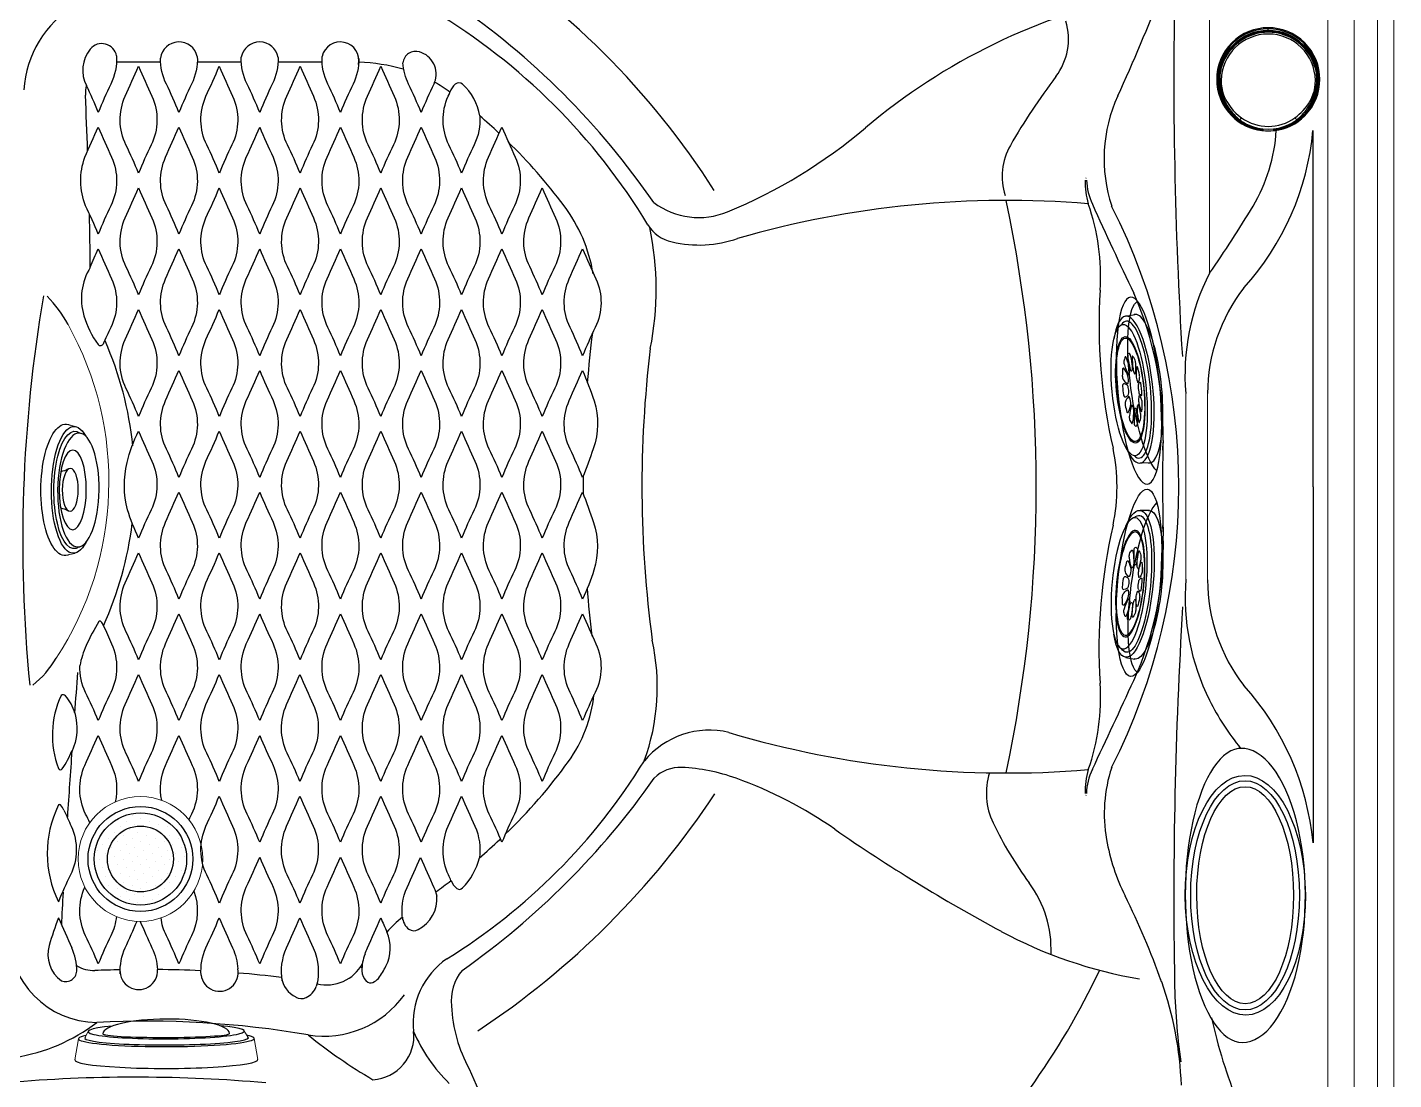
# Model space of a CAD drawing. Extents: x 831 to 911, y 781 to 934.
# Drawn here: x 859.5 to 911.3, y 821.1 to 861 of the extents above; entities that cross this region are included whole.
import ezdxf

# ---------------------------------------------------------------- set-up
doc = ezdxf.new("R2010")
doc.units = 0
doc.header["$MEASUREMENT"] = 0
doc.layers.add('1', color=4, linetype='Continuous')
doc.layers.add('BDIM_CYAN', color=4, linetype='Continuous')

# ---------------------------------------------------------------- blocks, each defined once
blk = doc.blocks.new('*X2')
at = {"color": 0}
for p, q in [((200.332, 336.627), (200.332, 336.627)), ((200.597, 336.892), (200.597, 336.892)), ((200.995, 336.76), (200.995, 336.76)), ((201.393, 336.627), (201.393, 336.627)), ((199.404, 336.229), (199.404, 336.229)), ((199.669, 336.494), (199.669, 336.494)), ((199.802, 336.097), (199.802, 336.097)), ((200.067, 336.362), (200.067, 336.362)), ((200.2, 335.964), (200.2, 335.964)), ((200.465, 336.229), (200.465, 336.229)), ((200.73, 336.494), (200.73, 336.494)), ((200.863, 336.097), (200.863, 336.097)), ((201.128, 336.362), (201.128, 336.362)), ((201.26, 335.964), (201.26, 335.964)), ((201.525, 336.229), (201.525, 336.229)), ((201.791, 336.494), (201.791, 336.494)), ((201.923, 336.097), (201.923, 336.097)), ((202.188, 336.362), (202.188, 336.362)), ((202.321, 335.964), (202.321, 335.964)), ((202.586, 336.229), (202.586, 336.229)), ((199.272, 335.566), (199.272, 335.566)), ((199.537, 335.832), (199.537, 335.832)), ((199.669, 335.434), (199.669, 335.434)), ((199.934, 335.699), (199.934, 335.699)), ((200.332, 335.566), (200.332, 335.566)), ((200.597, 335.832), (200.597, 335.832)), ((200.73, 335.434), (200.73, 335.434)), ((200.995, 335.699), (200.995, 335.699)), ((201.393, 335.566), (201.393, 335.566)), ((201.658, 335.832), (201.658, 335.832)), ((201.791, 335.434), (201.791, 335.434)), ((202.056, 335.699), (202.056, 335.699)), ((202.454, 335.566), (202.454, 335.566)), ((202.719, 335.832), (202.719, 335.832)), ((202.851, 335.434), (202.851, 335.434)), ((199.006, 335.301), (199.006, 335.301)), ((199.139, 334.903), (199.139, 334.903)), ((199.404, 335.169), (199.404, 335.169)), ((199.537, 334.771), (199.537, 334.771)), ((199.802, 335.036), (199.802, 335.036)), ((200.067, 335.301), (200.067, 335.301)), ((200.2, 334.903), (200.2, 334.903)), ((200.465, 335.169), (200.465, 335.169)), ((200.597, 334.771), (200.597, 334.771)), ((200.863, 335.036), (200.863, 335.036)), ((201.128, 335.301), (201.128, 335.301)), ((201.26, 334.903), (201.26, 334.903)), ((201.525, 335.169), (201.525, 335.169)), ((201.658, 334.771), (201.658, 334.771)), ((201.923, 335.036), (201.923, 335.036)), ((202.188, 335.301), (202.188, 335.301)), ((202.321, 334.903), (202.321, 334.903)), ((202.586, 335.169), (202.586, 335.169)), ((202.719, 334.771), (202.719, 334.771)), ((202.984, 335.036), (202.984, 335.036)), ((199.006, 334.241), (199.006, 334.241)), ((199.272, 334.506), (199.272, 334.506)), ((199.404, 334.108), (199.404, 334.108)), ((199.669, 334.373), (199.669, 334.373)), ((199.934, 334.638), (199.934, 334.638)), ((200.067, 334.241), (200.067, 334.241)), ((200.332, 334.506), (200.332, 334.506)), ((200.465, 334.108), (200.465, 334.108)), ((200.73, 334.373), (200.73, 334.373)), ((200.995, 334.638), (200.995, 334.638)), ((201.128, 334.241), (201.128, 334.241)), ((201.393, 334.506), (201.393, 334.506)), ((201.525, 334.108), (201.525, 334.108)), ((201.791, 334.373), (201.791, 334.373)), ((202.056, 334.638), (202.056, 334.638)), ((202.188, 334.241), (202.188, 334.241)), ((202.454, 334.506), (202.454, 334.506)), ((202.586, 334.108), (202.586, 334.108)), ((202.851, 334.373), (202.851, 334.373)), ((199.537, 333.71), (199.537, 333.71)), ((199.802, 333.975), (199.802, 333.975)), ((199.934, 333.578), (199.934, 333.578)), ((200.2, 333.843), (200.2, 333.843)), ((200.597, 333.71), (200.597, 333.71)), ((200.863, 333.975), (200.863, 333.975)), ((200.995, 333.578), (200.995, 333.578)), ((201.26, 333.843), (201.26, 333.843)), ((201.658, 333.71), (201.658, 333.71)), ((201.923, 333.975), (201.923, 333.975)), ((202.056, 333.578), (202.056, 333.578)), ((202.321, 333.843), (202.321, 333.843)), ((199.669, 333.312), (199.669, 333.312)), ((200.067, 333.18), (200.067, 333.18)), ((200.332, 333.445), (200.332, 333.445)), ((200.465, 333.047), (200.465, 333.047)), ((200.73, 333.312), (200.73, 333.312)), ((200.863, 332.915), (200.863, 332.915)), ((201.128, 333.18), (201.128, 333.18)), ((201.393, 333.445), (201.393, 333.445)), ((201.525, 333.047), (201.525, 333.047)), ((201.791, 333.312), (201.791, 333.312)), ((202.454, 333.445), (202.454, 333.445))]:
    blk.add_line(p, q, dxfattribs=at)
blk = doc.blocks.new('DRAIN')
at = {"layer": '1', "color": 2}
for radius in [1.75, 1.25]:
    blk.add_circle((0, 0), radius, dxfattribs=at)
at = {"layer": '1', "color": 3, "xscale": 0.8339416050646733, "yscale": 0.8339416050646733, "zscale": 0.8339416050646733}
blk.add_blockref('*X2', (-167.604, -279.291), dxfattribs=at)
blk = doc.blocks.new('2014L2')
at = {"layer": '1', "color": 4, "linetype": 'Continuous', "lineweight": 15}
for p, q in [((-3.443, 1.125), (-3.586, 0.323)), ((3.356, 0.323), (3.214, 1.125))]:
    blk.add_line(p, q, dxfattribs=at)
at = {"layer": '1', "color": 3, "linetype": 'Continuous', "lineweight": 15}
for p, q in [((-3.076, 1.393), (-3.203, 1.152)), ((2.997, 1.152), (2.841, 1.404))]:
    blk.add_line(p, q, dxfattribs=at)
at = {"layer": '1', "color": 3, "linetype": 'Continuous'}
for centre, major_axis, ratio, start_param, end_param in [((-0.118, 1.398), (-2.959, -0.005), 0.096023, 5.474081, 10.237444), ((-0.103, 1.152), (-3.1, 0), 0.087249, 6.191747, 9.53276), ((-0.115, 1.312), (-2.4, -0.002), 0.060609, 0, 3.117594)]:
    blk.add_ellipse(centre, major_axis=major_axis, ratio=ratio, start_param=start_param, end_param=end_param, dxfattribs=at)
at = {"layer": '1', "color": 2, "linetype": 'Continuous'}
blk.add_ellipse((-0.115, 1.312), major_axis=(-2.4, -0.002), ratio=0.230702, start_param=3.141593, end_param=6.283185, dxfattribs=at)
at = {"layer": '1', "color": 4, "linetype": 'Continuous'}
for centre, major_axis, ratio, start_param, end_param in [((-0.115, 1.125), (-3.329, 0), 0.091781, 5.867673, 9.84029), ((-0.115, 0.323), (-3.471, 0), 0.095239, 6.249456, 9.458508)]:
    blk.add_ellipse(centre, major_axis=major_axis, ratio=ratio, start_param=start_param, end_param=end_param, dxfattribs=at)
blk = doc.blocks.new('2014SPK')
at = {"layer": '1', "color": 4, "linetype": 'Continuous'}
blk.add_ellipse((-0.004, 0), major_axis=(0, 4.344), ratio=0.474388, dxfattribs=at)
at = {"layer": '1', "color": 2, "linetype": 'Continuous'}
blk.add_ellipse((0, 0), major_axis=(-0.003, 4.113), ratio=0.446028, dxfattribs=at)
blk = doc.blocks.new('2014JS2')
at = {"layer": '1', "color": 4, "linetype": 'Continuous', "lineweight": 15}
for p, q in [((-2.331, 1.3), (-2.416, 0.934)), ((2.567, 0.934), (2.482, 1.3))]:
    blk.add_line(p, q, dxfattribs=at)
at = {"layer": '1', "color": 4, "linetype": 'Continuous'}
for centre, radius, start, end in [((-1.335, 0.648), 0.73, 8.2146, 30.4572), ((1.622, 0.603), 0.871, 151.5284, 170.3889)]:
    blk.add_arc(centre, radius, start, end, dxfattribs=at)
at = {"layer": '1', "color": 3, "linetype": 'Continuous'}
for centre, major_axis, ratio in [((0.073, 1.419), (-2.159, -0.019), 0.363798), ((0.076, 1.207), (-1.51, 0.005), 0.339788)]:
    blk.add_ellipse(centre, major_axis=major_axis, ratio=ratio, dxfattribs=at)
at = {"layer": '1', "color": 4, "linetype": 'Continuous'}
for centre, major_axis, ratio, start_param, end_param in [((0.075, 1.242), (-2.404, -0.002), 0.35119, 5.678823, 9.981284), ((0.075, 0.934), (-2.492, 0), 0.375367, 6.108581, 9.599382)]:
    blk.add_ellipse(centre, major_axis=major_axis, ratio=ratio, start_param=start_param, end_param=end_param, dxfattribs=at)
at = {"layer": '1', "color": 3, "linetype": 'Continuous'}
blk.add_ellipse((0.075, 1.274), major_axis=(-2.225, -0.006), ratio=0.35191, start_param=6.032094, end_param=9.675053, dxfattribs=at)
at = {"layer": '1', "color": 4, "linetype": 'Continuous'}
blk.add_ellipse((0.075, 1.111), major_axis=(-0.812, -0.002), ratio=0.373446, dxfattribs=at)
blk = doc.blocks.new('2014S124')
at = {"layer": '1', "color": 4, "linetype": 'Continuous'}
for p, q in [((-2.902, -1.151), (-2.871, -0.798)), ((2.726, -0.801), (2.757, -1.151))]:
    blk.add_line(p, q, dxfattribs=at)
for centre, radius, start, end in [((-0.894, -0.516), 0.0301, 99.1779, 221.307), ((1.101, -12.868), 12.543, 97.9688, 99.1779), ((-0.627, -0.838), 0.391, 70.5026, 91.5894), ((-0.696, -0.886), 0.462, 39.1214, 64.4362), ((-0.286, -0.478), 0.0376, 128.332, 191.5556), ((-0.091, -0.438), 0.236, 191.5556, 220.0563), ((-0.226, -0.553), 0.134, 93.7713, 128.332), ((-0.065, -3), 2.586, 86.7741, 93.7713), ((0.07, -0.601), 0.183, 61.0631, 86.7741), ((-0.256, -0.328), 0.465, 325.8951, 339.012), ((0.138, -0.479), 0.0434, 339.012, 61.0631), ((0.541, -0.886), 0.462, 115.5638, 140.8786), ((0.472, -0.838), 0.391, 88.4106, 109.4974), ((-1.256, -12.868), 12.543, 80.8221, 82.0312), ((0.74, -0.516), 0.0301, 318.693, 80.8221), ((-1.416, -0.77), 0.0473, 99.1583, 182.8254), ((-1.402, -0.769), 0.0613, 182.8254, 251.7181), ((-1.363, -1.099), 0.381, 85.9054, 99.1583), ((-1.181, 0.229), 1.083, 257.2105, 266.5392), ((-1.331, -0.639), 0.0133, 139.6388, 230.9315), ((-1.094, -0.969), 0.419, 102.3062, 126.1753), ((-1.247, -0.531), 0.15, 231.9562, 254.1667), ((-1.327, -0.909), 0.0126, 97.5091, 238.9379), ((-1.756, -6.588), 5.884, 81.237, 85.9054), ((-1.028, -0.413), 0.592, 238.9379, 260.386), ((-0.989, -3.477), 2.602, 87.2798, 97.5091), ((-0.71, 1.361), 2.117, 254.1667, 266.2149), ((-0.99, 2.535), 3.397, 265.6677, 272.2875), ((-1.127, -0.964), 0.408, 78.0489, 97.9245), ((-1.05, -0.539), 0.464, 260.386, 276.1181), ((-1.462, -2.585), 2.063, 67.4984, 78.2772), ((-1.602, 4.618), 5.65, 276.1181, 279.2744), ((-0.912, -1.04), 0.0135, 106.9327, 266.1158), ((-0.391, 0.306), 0.992, 238.0255, 256.8974), ((-0.464, -2.514), 1.554, 97.6262, 106.9327), ((-0.891, -1.423), 0.547, 69.4938, 87.2798), ((-0.866, -0.864), 0.0917, 48.933, 85.6576), ((-0.85, -0.793), 0.0663, 265.9235, 311.887), ((-0.826, -0.391), 0.361, 266.2149, 280.8655), ((-0.827, -0.819), 0.0316, 311.887, 48.933), ((-0.804, -0.508), 0.242, 280.8655, 305.5063), ((-0.305, -0.284), 0.741, 237.7862, 241.1041), ((-0.702, -0.898), 0.0617, 279.2744, 307.8782), ((-0.684, -0.697), 0.0224, 339.9162, 58.101), ((-0.574, -1.691), 0.723, 86.8252, 97.6262), ((-0.669, -0.939), 0.00905, 307.8782, 43.5431), ((-0.525, -0.103), 0.566, 260.7123, 287.3942), ((-0.588, -1.941), 0.974, 75.693, 86.8252), ((-0.563, -0.705), 0.394, 282.7915, 304.9332), ((-0.358, -0.614), 0.0287, 274.4906, 41.8817), ((-0.353, -1.015), 0.0189, 320.3181, 73.0993), ((-0.136, -1.22), 0.231, 119.9275, 142.4102), ((-0.168, -0.476), 0.155, 227.5461, 265.0227), ((-0.144, -1.417), 0.411, 94.028, 105.1092), ((-0.078, 0.324), 0.96, 263.8591, 276.4142), ((-0.075, -2.039), 1.037, 81.5337, 95.4645), ((0.028, -0.484), 0.146, 270.4556, 314.1076), ((0.061, -1.13), 0.117, 49.8828, 81.5337), ((0.204, -0.614), 0.0287, 138.1183, 265.5094), ((0.198, -1.015), 0.0189, 106.9007, 219.6819), ((0.409, -0.705), 0.394, 235.0668, 257.2085), ((0.433, -1.941), 0.974, 93.1748, 104.307), ((0.371, -0.103), 0.566, 252.6058, 279.2877), ((0.419, -1.691), 0.723, 82.3738, 93.1748), ((0.237, 0.306), 0.992, 283.1026, 301.9745), ((0.515, -0.939), 0.00905, 136.4569, 232.1218), ((0.53, -0.697), 0.0224, 121.899, 200.0838), ((0.15, -0.284), 0.741, 298.8959, 302.2138), ((0.649, -0.508), 0.242, 234.4937, 259.1345), ((0.547, -0.898), 0.0617, 232.1218, 260.7256), ((0.309, -2.514), 1.554, 73.0673, 82.3738), ((1.308, -2.585), 2.063, 101.7228, 112.5016), ((1.448, 4.618), 5.65, 260.7256, 263.8819), ((0.737, -1.423), 0.547, 92.7202, 110.5062), ((0.672, -0.391), 0.361, 259.1345, 273.7851), ((0.672, -0.819), 0.0316, 131.067, 228.113), ((0.712, -0.864), 0.0917, 94.3424, 131.067), ((0.695, -0.793), 0.0663, 228.113, 274.0765), ((0.556, 1.361), 2.117, 273.7851, 285.8333), ((0.836, 2.535), 3.397, 267.7125, 274.3323), ((1.601, -6.588), 5.884, 94.0946, 98.763), ((0.834, -3.477), 2.602, 82.4909, 92.7202), ((0.758, -1.04), 0.0135, 273.8842, 73.0673), ((0.895, -0.539), 0.464, 263.8819, 279.614), ((0.973, -0.964), 0.408, 82.0755, 101.9511), ((0.874, -0.413), 0.592, 279.614, 301.0621), ((0.94, -0.969), 0.419, 53.8247, 77.6938), ((1.027, 0.229), 1.083, 273.4608, 282.7895), ((1.093, -0.531), 0.15, 285.8333, 308.0438), ((1.173, -0.909), 0.0126, 301.0621, 82.4909), ((1.208, -1.099), 0.381, 80.8417, 94.0946), ((1.177, -0.639), 0.0133, 309.0685, 40.3612), ((1.247, -0.769), 0.0613, 288.2819, 357.1746), ((1.261, -0.77), 0.0473, 357.1746, 80.8417), ((-0.391, 1.308), 2.419, 257.5307, 264.7273), ((-0.593, -0.55), 0.552, 267.8985, 282.199), ((-0.293, -1.089), 0.028, 160.74, 281.4572), ((-0.07, 0.673), 1.802, 263.0665, 277.1772), ((0.027, -1.171), 0.171, 30.7364, 49.8828), ((0.155, -1.094), 0.0212, 270.8379, 30.7364), ((0.438, -0.55), 0.552, 257.801, 272.1015), ((0.236, 1.308), 2.419, 275.2727, 282.4693)]:
    blk.add_arc(centre, radius, start, end, dxfattribs=at)
at = {"layer": '1', "color": 3, "linetype": 'Continuous'}
for centre, major_axis, ratio in [((-0.077, -0.651), (-2.498, 0.009), 0.259148), ((-0.073, -0.697), (-2.027, 0), 0.25727)]:
    blk.add_ellipse(centre, major_axis=major_axis, ratio=ratio, dxfattribs=at)
at = {"layer": '1', "color": 4, "linetype": 'Continuous'}
for centre, major_axis, ratio, start_param, end_param in [((-0.072, -0.799), (-2.798, 0.001), 0.271239, 5.590718, 10.215837), ((-0.073, -1.151), (-2.83, 0), 0.260205, 6.236712, 9.470532)]:
    blk.add_ellipse(centre, major_axis=major_axis, ratio=ratio, start_param=start_param, end_param=end_param, dxfattribs=at)
blk.add_ellipse((-0.072, -0.701), major_axis=(-1.968, 0), ratio=0.258128, dxfattribs=at)
at = {"layer": '1', "color": 3, "linetype": 'Continuous'}
blk.add_ellipse((-0.072, -0.796), major_axis=(-2.605, 0.01), ratio=0.257336, start_param=5.994174, end_param=9.732946, dxfattribs=at)
blk = doc.blocks.new('CAP HSS')
at = {"layer": 'BDIM_CYAN', "linetype": 'Continuous', "lineweight": 25}
for p, q in [((-1.841, 0.021), (-1.835, -0.081)), ((1.839, -0.021), (1.841, 0.021)), ((1.863, 0.019), (1.861, -0.022)), ((-1.362, -1.291), (-1.382, -1.311)), ((1.382, -1.311), (1.362, -1.291))]:
    blk.add_line(p, q, dxfattribs=at)
at = {"layer": 'BDIM_CYAN', "linetype": 'Continuous', "lineweight": 25, "flags": 128}
for points in [[(0, 1.924), (0, 1.946), (0, 1.957), (0, 1.967), (0, 1.976), (0, 1.982), (0, 1.987)], [(-1.786, 0.031), (-1.782, -0.108), (-1.765, -0.246), (-1.734, -0.384), (-1.704, -0.483), (-1.667, -0.58), (-1.624, -0.676), (-1.574, -0.771), (-1.5, -0.887), (-1.418, -1), (-1.325, -1.108), (-1.228, -1.207), (-1.123, -1.3), (-1.012, -1.386)], [(1.012, -1.386), (1.096, -1.322), (1.177, -1.254), (1.253, -1.183), (1.325, -1.108), (1.396, -1.027), (1.46, -0.944), (1.52, -0.859), (1.574, -0.771), (1.624, -0.676), (1.667, -0.58), (1.704, -0.483), (1.734, -0.384), (1.765, -0.246), (1.782, -0.108), (1.786, 0.031)], [(-1.835, -0.081), (-1.834, -0.092), (-1.833, -0.103)], [(-1.492, -1.019), (-1.511, -1.03), (-1.534, -1.043)], [(0.939, -1.557), (1.009, -1.51), (1.077, -1.461)], [(-0.51, -1.749), (-0.463, -1.762), (-0.418, -1.775), (-0.366, -1.79), (-0.32, -1.803), (-0.28, -1.814), (-0.248, -1.825), (-0.225, -1.834), (-0.212, -1.842), (-0.208, -1.848)], [(-0.243, -1.869), (-0.25, -1.862), (-0.26, -1.855)], [(-0.244, -1.853), (-0.237, -1.851), (-0.23, -1.849)], [(-0.23, -1.849), (-0.227, -1.848), (-0.208, -1.848)], [(-0.208, -1.848), (-0.207, -1.86), (-0.206, -1.873)], [(0.206, -1.873), (0.207, -1.86), (0.208, -1.847)], [(0.208, -1.847), (0.212, -1.842), (0.225, -1.834), (0.248, -1.824), (0.28, -1.814), (0.32, -1.802), (0.367, -1.789), (0.418, -1.775), (0.463, -1.762), (0.51, -1.749)], [(0.208, -1.847), (0.227, -1.848), (0.23, -1.849)], [(0.23, -1.849), (0.237, -1.851), (0.244, -1.853)], [(0.26, -1.855), (0.25, -1.862), (0.243, -1.869)]]:
    blk.add_lwpolyline(points, dxfattribs=at)
at = {"layer": 'BDIM_CYAN', "color": 3, "linetype": 'Continuous', "lineweight": 25, "flags": 128}
for points in [[(-1.855, -0.082), (-1.856, -0.078), (-1.863, 0.019)], [(1.534, -1.044), (1.444, -1.163), (1.344, -1.276)]]:
    blk.add_lwpolyline(points, dxfattribs=at)
at = {"layer": 'BDIM_CYAN', "linetype": 'Continuous', "lineweight": 25}
for centre, radius, start, end in [((0, 0.071), 1.955, 315, 225), ((-0.001, 0.035), 1.889, 89.9603, 178.9052), ((0, 0.026), 1.874, 17.6716, 162.329), ((0, 0), 1.787, 0.9965, 179.004), ((0.001, 0.035), 1.889, 1.0944, 90.0399), ((-0.144, 0.065), 1.697, 162.0326, 181.4844), ((-1.717, 0.796), 0.212, 251.1992, 258.7636), ((1.717, 0.796), 0.212, 281.2379, 288.8013), ((0.151, 0.065), 1.69, 358.4787, 18.0055), ((0.205, 0.088), 1.66, 357.6006, 17.7789), ((-1.905, 0.313), 0.243, 266.3893, 273.6107), ((0.005, 0.064), 1.926, 179.8011, 224.7437), ((0.008, 0.063), 1.897, 179.7479, 215.6605), ((-1.875, 0.311), 0.293, 272.3487, 276.7906), ((-2.018, 1.087), 1.081, 279.4518, 282.3873), ((-0.008, 0.063), 1.898, 324.3313, 0.2517), ((2.018, 1.087), 1.081, 257.6133, 260.5489), ((1.876, 0.308), 0.29, 263.109, 267.5971), ((1.905, 0.313), 0.243, 266.3857, 273.6143), ((-1.886, 0.973), 1.055, 271.6344, 272.7737), ((0.183, 0.126), 2.028, 186.4635, 214.3588), ((-0.2, 0.129), 2.044, 325.8315, 355.8), ((-0.256, 0.093), 2.12, 327.5853, 356.896), ((1.889, 1.003), 1.025, 267.2091, 268.4509), ((0.178, 0.128), 2.025, 214.4818, 222.8171), ((-0.12, 0.077), 1.949, 307.9066, 325.7676), ((-0.14, 0.096), 1.977, 308.0271, 325.6398), ((0, 0.071), 1.955, 225, 262.86), ((-1.398, -1.228), 0.0729, 299.535, 318.1694), ((0.006, 0.065), 1.927, 224.7419, 239.5177), ((-1.111, -1.545), 0.355, 123.6314, 130.9559), ((0.026, 0.036), 1.898, 223.7729, 233.4274), ((0.097, 0.047), 1.911, 222.7109, 232.1017), ((-0.954, -1.611), 0.195, 129.4898, 140.7187), ((-0.026, -0.03), 1.813, 233.5284, 238.9591), ((-1.369, -1.138), 0.435, 312.1254, 325.2361), ((-0.058, -0.134), 1.673, 232.4536, 238.2169), ((0, 0.012), 1.725, 234.0982, 305.8999), ((0.006, 0.001), 1.85, 301.074, 316.3132), ((-0.006, 0.065), 1.927, 300.4708, 315.2578), ((1.368, -1.139), 0.434, 214.7565, 227.915), ((1.398, -1.228), 0.0726, 221.8455, 240.4762), ((-1.003, -1.561), 0.0467, 312.1656, 331.4427), ((0.003, 0.059), 1.92, 239.5079, 254.0239), ((-0.843, -1.659), 0.14, 132.9385, 147.2053), ((-0.022, -0.022), 1.822, 238.9648, 244.6125), ((-0.048, -0.117), 1.693, 238.2371, 244.1894), ((-0.707, -1.714), 0.107, 137.0836, 154.6222), ((0.001, 0.027), 1.876, 244.6029, 253.8411), ((0.001, -0.035), 1.788, 243.9111, 253.3997), ((-0.569, -1.762), 0.05, 330.7931, 345.1428), ((-1.348, -5.514), 3.817, 73.4356, 77.551), ((-0.403, -1.81), 0.123, 150.3572, 163.7953), ((-3.547, -13.057), 11.681, 73.573, 74.9843), ((-0.256, -1.825), 0.0305, 262.308, 294.0265), ((-0.039, -0.217), 1.665, 262.9609, 264.2471), ((0, 0.068), 1.952, 263.9472, 276.053), ((0.039, -0.217), 1.664, 275.7529, 277.0384), ((2.077, -7.834), 6.255, 104.4029, 107.0396), ((0.256, -1.825), 0.0305, 245.9444, 277.6928), ((1.353, -5.53), 3.834, 102.4585, 106.5565), ((-0.001, -0.035), 1.788, 286.5997, 296.0713), ((0.402, -1.81), 0.124, 16.2068, 29.5124), ((-0.001, 0.027), 1.877, 286.1607, 295.3803), ((0.57, -1.762), 0.0506, 194.8691, 209.0603), ((-0.003, 0.058), 1.919, 285.9765, 300.4797), ((0.05, -0.12), 1.689, 295.7886, 301.7531), ((0.706, -1.714), 0.108, 25.364, 42.7707), ((0.023, -0.023), 1.821, 295.3713, 301.0215), ((0.867, -1.64), 0.11, 30.8529, 49.0638), ((1.002, -1.561), 0.0467, 208.5434, 227.8185)]:
    blk.add_arc(centre, radius, start, end, dxfattribs=at)
at = {"layer": 'BDIM_CYAN', "color": 3, "linetype": 'Continuous', "lineweight": 25}
for centre, radius, start, end in [((0.001, 0.066), 1.921, 90.0176, 179.8637), ((0, 0.028), 1.846, 17.6775, 162.3231), ((0, 0), 1.854, 18.4876, 161.5131), ((-0.001, 0.066), 1.921, 0.1357, 89.9829), ((-0.207, 0.089), 1.657, 162.2047, 182.4179), ((-0.005, 0.064), 1.926, 315.2558, 0.1994), ((0.225, 0.079), 2.087, 184.4371, 212.5522), ((0.021, 0.03), 1.889, 214.6361, 223.7617), ((0, 0.071), 1.955, 277.1394, 315), ((0, 0.01), 1.828, 244.574, 295.4143)]:
    blk.add_arc(centre, radius, start, end, dxfattribs=at)
blk = doc.blocks.new('19-II HL')
at = {"layer": '1', "color": 3, "linetype": 'Continuous', "lineweight": 15}
for p, q in [((77.158, 78.205), (77.158, 46.353)), ((78.158, 46.353), (78.158, 78.205)), ((79.044, 14.5), (79.044, 78.205)), ((72.677, 54.443), (72.677, 65.521)), ((69.737, 62.451), (69.739, 62.457)), ((68.004, 58.038), (67.989, 58.06)), ((72.604, 42.821), (72.604, 49.884)), ((70.894, 47.826), (70.916, 48.106)), ((70.909, 47.639), (70.894, 47.826)), ((70.379, 46.232), (70.371, 46.236)), ((77.158, 46.353), (77.158, 14.5)), ((78.158, 14.5), (78.158, 46.353)), ((70.913, 44.884), (70.909, 45.065)), ((70.911, 44.645), (70.894, 44.879)), ((68.003, 34.667), (67.989, 34.646)), ((69.738, 30.251), (69.736, 30.256)), ((40.493, 28.157), (40.555, 28.117)), ((70.861, 27.591), (70.82, 27.715))]:
    blk.add_line(p, q, dxfattribs=at)
at = {"layer": '1', "color": 2}
for p, q in [((32.915, 62.44), (31.278, 62.44)), ((35.97, 62.44), (34.332, 62.44)), ((39.024, 62.44), (37.387, 62.44)), ((76.601, 46.353), (76.601, 59.849)), ((76.601, 46.353), (76.601, 32.855))]:
    blk.add_line(p, q, dxfattribs=at)
at = {"layer": '1', "color": 4, "linetype": 'Continuous', "lineweight": 0}
blk.add_lwpolyline([(79.658, 86.973), (79.658, 5.732, -0.202913), (73.926, 0), (5.732, 0, -0.202913), (0, 5.732), (0, 86.973, -0.202913), (5.732, 92.705), (73.926, 92.705, -0.202913)], format="xyb", close=True, dxfattribs=at)
at = {"layer": '1', "color": 3}
for points in [[(31.253, 62.675, -0.127426), (31.036, 61.608, 0.017404), (30.559, 60.538)], [(32.088, 58.233, 0.017404), (31.611, 59.303, -0.223045), (31.582, 61.148, 0.002554), (32.088, 62.286, 0.002554), (32.594, 61.148, -0.223045), (32.566, 59.303, 0.017404), (32.089, 58.233)], [(33.618, 60.538, 0.017404), (33.141, 61.608, -0.11746), (32.921, 62.59, -0.11746)], [(34.314, 62.651, -0.124527), (34.096, 61.608, 0.017404), (33.619, 60.538)], [(35.148, 58.233, 0.017404), (34.671, 59.303, -0.223045), (34.642, 61.148, 0.002554), (35.148, 62.286, 0.002554), (35.654, 61.148, -0.223045), (35.626, 59.303, 0.017404), (35.149, 58.233)], [(36.678, 60.538, 0.017404), (36.201, 61.608, -0.121509), (35.982, 62.625, -0.121509)], [(37.375, 62.622, -0.121156), (37.156, 61.608, 0.017404), (36.679, 60.538)], [(38.208, 58.233, 0.017404), (37.731, 59.303, -0.223045), (37.702, 61.148, 0.002554), (38.208, 62.286, 0.002554), (38.714, 61.148, -0.223045), (38.686, 59.303, 0.017404), (38.209, 58.233)], [(39.738, 60.538, 0.017404), (39.261, 61.608, -0.124824), (39.043, 62.653, -0.124824)], [(40.436, 62.583, -0.116679), (40.216, 61.608, 0.017404), (39.739, 60.538)], [(41.268, 58.233, 0.017404), (40.791, 59.303, -0.223045), (40.762, 61.148, 0.002554), (41.268, 62.286, 0.002554), (41.774, 61.148, -0.223045), (41.746, 59.303, 0.017404), (41.269, 58.233)], [(42.798, 60.538, 0.017404), (42.321, 61.608, -0.097272), (42.105, 62.417, -0.097272)], [(43.308, 61.677, -0.008758), (43.276, 61.608, 0.017404), (42.799, 60.538)], [(44.328, 58.233, 0.017404), (43.851, 59.303, -0.223045), (43.822, 61.148, 0.000666), (43.956, 61.444, 0.000666)], [(45.021, 60.404, -0.131334), (44.806, 59.303, 0.017404), (44.329, 58.233)], [(30.558, 55.928, 0.017404), (30.081, 56.998, -0.183033), (30.052, 58.843, 0.002554), (30.558, 59.981, 0.002554), (31.064, 58.843, -0.223045), (31.036, 56.998, 0.017404), (30.559, 55.928)], [(33.618, 55.928, 0.017404), (33.141, 56.998, -0.223045), (33.112, 58.843, 0.002554), (33.618, 59.981, 0.002554), (34.124, 58.843, -0.223045), (34.096, 56.998, 0.017404), (33.619, 55.928)], [(36.678, 55.928, 0.017404), (36.201, 56.998, -0.223045), (36.172, 58.843, 0.002554), (36.678, 59.981, 0.002554), (37.184, 58.843, -0.223045), (37.156, 56.998, 0.017404), (36.679, 55.928)], [(39.738, 55.928, 0.017404), (39.261, 56.998, -0.223045), (39.232, 58.843, 0.002554), (39.738, 59.981, 0.002554), (40.244, 58.843, -0.223045), (40.216, 56.998, 0.017404), (39.739, 55.928)], [(42.798, 55.928, 0.017404), (42.321, 56.998, -0.223045), (42.292, 58.843, 0.002554), (42.798, 59.981, 0.002554), (43.304, 58.843, -0.223045), (43.276, 56.998, 0.017404), (42.799, 55.928)], [(45.858, 55.928, 0.017404), (45.381, 56.998, -0.223045), (45.352, 58.843, 0.002554), (45.858, 59.981, 0.002554), (46.364, 58.843, -0.223045), (46.336, 56.998, 0.017404), (45.859, 55.928)], [(32.088, 53.623, 0.017404), (31.611, 54.693, -0.223045), (31.582, 56.538, 0.002554), (32.088, 57.676, 0.002554), (32.594, 56.538, -0.223045), (32.566, 54.693, 0.017404), (32.089, 53.623)], [(35.148, 53.623, 0.017404), (34.671, 54.693, -0.223045), (34.642, 56.538, 0.002554), (35.148, 57.676, 0.002554), (35.654, 56.538, -0.223045), (35.626, 54.693, 0.017404), (35.149, 53.623)], [(38.208, 53.623, 0.017404), (37.731, 54.693, -0.223045), (37.702, 56.538, 0.002554), (38.208, 57.676, 0.002554), (38.714, 56.538, -0.223045), (38.686, 54.693, 0.017404), (38.209, 53.623)], [(41.268, 53.623, 0.017404), (40.791, 54.693, -0.223045), (40.762, 56.538, 0.002554), (41.268, 57.676, 0.002554), (41.774, 56.538, -0.223045), (41.746, 54.693, 0.017404), (41.269, 53.623)], [(44.328, 53.623, 0.017404), (43.851, 54.693, -0.223045), (43.822, 56.538, 0.002554), (44.328, 57.676, 0.002554), (44.834, 56.538, -0.223045), (44.806, 54.693, 0.017404), (44.329, 53.623)], [(47.388, 53.623, 0.017404), (46.911, 54.693, -0.223045), (46.882, 56.538, 0.002554), (47.388, 57.676, 0.002554), (47.894, 56.538, -0.223045), (47.866, 54.693, 0.017404), (47.389, 53.623)], [(30.259, 54.667, -0.012528), (30.558, 55.371, 0.002554), (31.064, 54.233, -0.223045), (31.036, 52.388, 0.010436), (30.741, 51.751)], [(33.618, 51.318, 0.017404), (33.141, 52.388, -0.223045), (33.112, 54.233, 0.002554), (33.618, 55.371, 0.002554), (34.124, 54.233, -0.223045), (34.096, 52.388, 0.017404), (33.619, 51.318)], [(36.678, 51.318, 0.017404), (36.201, 52.388, -0.223045), (36.172, 54.233, 0.002554), (36.678, 55.371, 0.002554), (37.184, 54.233, -0.223045), (37.156, 52.388, 0.017404), (36.679, 51.318)], [(39.738, 51.318, 0.017404), (39.261, 52.388, -0.223045), (39.232, 54.233, 0.002554), (39.738, 55.371, 0.002554), (40.244, 54.233, -0.223045), (40.216, 52.388, 0.017404), (39.739, 51.318)], [(42.798, 51.318, 0.017404), (42.321, 52.388, -0.223045), (42.292, 54.233, 0.002554), (42.798, 55.371, 0.002554), (43.304, 54.233, -0.223045), (43.276, 52.388, 0.017404), (42.799, 51.318)], [(45.858, 51.318, 0.017404), (45.381, 52.388, -0.223045), (45.352, 54.233, 0.002554), (45.858, 55.371, 0.002554), (46.364, 54.233, -0.223045), (46.336, 52.388, 0.017404), (45.859, 51.318)], [(48.918, 51.318, 0.017404), (48.441, 52.388, -0.223045), (48.412, 54.233, 0.002554), (48.918, 55.371, 0.002554), (49.424, 54.233, -0.223045), (49.396, 52.388, 0.017404), (48.919, 51.318)], [(32.088, 49.013, 0.017404), (31.611, 50.083, -0.223045), (31.582, 51.928, 0.002554), (32.088, 53.066, 0.002554), (32.594, 51.928, -0.223045), (32.566, 50.083, 0.017404), (32.089, 49.013)], [(35.148, 49.013, 0.017404), (34.671, 50.083, -0.223045), (34.642, 51.928, 0.002554), (35.148, 53.066, 0.002554), (35.654, 51.928, -0.223045), (35.626, 50.083, 0.017404), (35.149, 49.013)], [(38.208, 49.013, 0.017404), (37.731, 50.083, -0.223045), (37.702, 51.928, 0.002554), (38.208, 53.066, 0.002554), (38.714, 51.928, -0.223045), (38.686, 50.083, 0.017404), (38.209, 49.013)], [(41.268, 49.013, 0.017404), (40.791, 50.083, -0.223045), (40.762, 51.928, 0.002554), (41.268, 53.066, 0.002554), (41.774, 51.928, -0.223045), (41.746, 50.083, 0.017404), (41.269, 49.013)], [(44.328, 49.013, 0.017404), (43.851, 50.083, -0.223045), (43.822, 51.928, 0.002554), (44.328, 53.066, 0.002554), (44.834, 51.928, -0.223045), (44.806, 50.083, 0.017404), (44.329, 49.013)], [(47.388, 49.013, 0.017404), (46.911, 50.083, -0.223045), (46.882, 51.928, 0.002554), (47.388, 53.066, 0.002554), (47.894, 51.928, -0.223045), (47.866, 50.083, 0.017404), (47.389, 49.013)], [(33.618, 46.708, 0.017404), (33.141, 47.778, -0.223045), (33.112, 49.623, 0.002554), (33.618, 50.761, 0.002554), (34.124, 49.623, -0.223045), (34.096, 47.778, 0.017404), (33.619, 46.708)], [(36.678, 46.708, 0.017404), (36.201, 47.778, -0.223045), (36.172, 49.623, 0.002554), (36.678, 50.761, 0.002554), (37.184, 49.623, -0.223045), (37.156, 47.778, 0.017404), (36.679, 46.708)], [(39.738, 46.708, 0.017404), (39.261, 47.778, -0.223045), (39.232, 49.623, 0.002554), (39.738, 50.761, 0.002554), (40.244, 49.623, -0.223045), (40.216, 47.778, 0.017404), (39.739, 46.708)], [(42.798, 46.708, 0.017404), (42.321, 47.778, -0.223045), (42.292, 49.623, 0.002554), (42.798, 50.761, 0.002554), (43.304, 49.623, -0.223045), (43.276, 47.778, 0.017404), (42.799, 46.708)], [(45.858, 46.708, 0.017404), (45.381, 47.778, -0.223045), (45.352, 49.623, 0.002554), (45.858, 50.761, 0.002554), (46.364, 49.623, -0.223045), (46.336, 47.778, 0.017404), (45.859, 46.708)], [(48.918, 46.708, 0.017404), (48.441, 47.778, -0.223045), (48.412, 49.623, 0.002554), (48.918, 50.761, -0.007056), (49.36, 49.606, -0.157228), (49.321, 47.79, -0.006579), (48.919, 46.708)], [(32.088, 44.403, -0.030627), (31.668, 45.479, -0.122602), (31.655, 47.27, -0.064432), (32.088, 48.456, 0.002554), (32.594, 47.318, -0.223045), (32.566, 45.473, 0.017404), (32.089, 44.403)], [(35.148, 44.403, 0.017404), (34.671, 45.473, -0.223045), (34.642, 47.318, 0.002554), (35.148, 48.456, 0.002554), (35.654, 47.318, -0.223045), (35.626, 45.473, 0.017404), (35.149, 44.403)], [(38.208, 44.403, 0.017404), (37.731, 45.473, -0.223045), (37.702, 47.318, 0.002554), (38.208, 48.456, 0.002554), (38.714, 47.318, -0.223045), (38.686, 45.473, 0.017404), (38.209, 44.403)], [(41.268, 44.403, 0.017404), (40.791, 45.473, -0.223045), (40.762, 47.318, 0.002554), (41.268, 48.456, 0.002554), (41.774, 47.318, -0.223045), (41.746, 45.473, 0.017404), (41.269, 44.403)], [(44.328, 44.403, 0.017404), (43.851, 45.473, -0.223045), (43.822, 47.318, 0.002554), (44.328, 48.456, 0.002554), (44.834, 47.318, -0.223045), (44.806, 45.473, 0.017404), (44.329, 44.403)], [(47.388, 44.403, 0.017404), (46.911, 45.473, -0.223045), (46.882, 47.318, 0.002554), (47.388, 48.456, 0.002554), (47.894, 47.318, -0.223045), (47.866, 45.473, 0.017404), (47.389, 44.403)], [(33.618, 42.098, 0.017404), (33.141, 43.168, -0.223045), (33.112, 45.013, 0.002554), (33.618, 46.151, 0.002554), (34.124, 45.013, -0.223045), (34.096, 43.168, 0.017404), (33.619, 42.098)], [(36.678, 42.098, 0.017404), (36.201, 43.168, -0.223045), (36.172, 45.013, 0.002554), (36.678, 46.151, 0.002554), (37.184, 45.013, -0.223045), (37.156, 43.168, 0.017404), (36.679, 42.098)], [(39.738, 42.098, 0.017404), (39.261, 43.168, -0.223045), (39.232, 45.013, 0.002554), (39.738, 46.151, 0.002554), (40.244, 45.013, -0.223045), (40.216, 43.168, 0.017404), (39.739, 42.098)], [(42.798, 42.098, 0.017404), (42.321, 43.168, -0.223045), (42.292, 45.013, 0.002554), (42.798, 46.151, 0.002554), (43.304, 45.013, -0.223045), (43.276, 43.168, 0.017404), (42.799, 42.098)], [(45.858, 42.098, 0.017404), (45.381, 43.168, -0.223045), (45.352, 45.013, 0.002554), (45.858, 46.151, 0.002554), (46.364, 45.013, -0.223045), (46.336, 43.168, 0.017404), (45.859, 42.098)], [(48.918, 42.098, 0.017404), (48.441, 43.168, -0.223045), (48.412, 45.013, 0.002554), (48.918, 46.151, 0.000304), (49.332, 45, -0.156455), (49.348, 43.191, -0.027565), (48.919, 42.098)], [(32.088, 39.793, 0.017404), (31.611, 40.863, -0.223045), (31.582, 42.708, 0.002554), (32.088, 43.846, 0.002554), (32.594, 42.708, -0.223045), (32.566, 40.863, 0.017404), (32.089, 39.793)], [(35.148, 39.798, 0.017404), (34.671, 40.868, -0.223045), (34.642, 42.713, 0.002554), (35.148, 43.851, 0.002554), (35.654, 42.713, -0.223045), (35.626, 40.868, 0.017404), (35.149, 39.798)], [(38.208, 39.793, 0.017404), (37.731, 40.863, -0.223045), (37.702, 42.708, 0.002554), (38.208, 43.846, 0.002554), (38.714, 42.708, -0.223045), (38.686, 40.863, 0.017404), (38.209, 39.793)], [(41.268, 39.793, 0.017404), (40.791, 40.863, -0.223045), (40.762, 42.708, 0.002554), (41.268, 43.846, 0.002554), (41.774, 42.708, -0.223045), (41.746, 40.863, 0.017404), (41.269, 39.793)], [(44.328, 39.793, 0.017404), (43.851, 40.863, -0.223045), (43.822, 42.708, 0.002554), (44.328, 43.846, 0.002554), (44.834, 42.708, -0.223045), (44.806, 40.863, 0.017404), (44.329, 39.793)], [(47.388, 39.793, 0.017404), (46.911, 40.863, -0.223045), (46.882, 42.708, 0.002554), (47.388, 43.846, 0.002554), (47.894, 42.708, -0.223045), (47.866, 40.863, 0.017404), (47.389, 39.793)], [(33.618, 37.488, 0.017404), (33.141, 38.558, -0.223045), (33.112, 40.403, 0.002554), (33.618, 41.541, 0.002554), (34.124, 40.403, -0.223045), (34.096, 38.558, 0.017404), (33.619, 37.488)], [(36.678, 37.488, 0.017404), (36.201, 38.558, -0.223045), (36.172, 40.403, 0.002554), (36.678, 41.541, 0.002554), (37.184, 40.403, -0.223045), (37.156, 38.558, 0.017404), (36.679, 37.488)], [(39.738, 37.488, 0.017404), (39.261, 38.558, -0.223045), (39.232, 40.403, 0.002554), (39.738, 41.541, 0.002554), (40.244, 40.403, -0.223045), (40.216, 38.558, 0.017404), (39.739, 37.488)], [(42.798, 37.488, 0.017404), (42.321, 38.558, -0.223045), (42.292, 40.403, 0.002554), (42.798, 41.541, 0.002554), (43.304, 40.403, -0.223045), (43.276, 38.558, 0.017404), (42.799, 37.488)], [(45.858, 37.488, 0.017404), (45.381, 38.558, -0.223045), (45.352, 40.403, 0.002554), (45.858, 41.541, 0.002554), (46.364, 40.403, -0.223045), (46.336, 38.558, 0.017404), (45.859, 37.488)], [(48.918, 37.488, 0.017404), (48.441, 38.558, -0.223045), (48.412, 40.403, 0.002554), (48.918, 41.541, 0.002554), (49.424, 40.403, -0.223045), (49.396, 38.558, 0.017404), (48.919, 37.488)], [(30.751, 41.103, 0.001573), (31.064, 40.403, -0.223045), (31.036, 38.558, 0.017404), (30.559, 37.488)], [(30.558, 37.488, 0.017404), (30.081, 38.558, -0.121156), (29.861, 39.572, -0.121156)], [(32.088, 35.183, 0.017404), (31.611, 36.253, -0.223045), (31.582, 38.098, 0.002554), (32.088, 39.236, 0.002554), (32.594, 38.098, -0.223045), (32.566, 36.253, 0.017404), (32.089, 35.183)], [(35.148, 35.183, 0.017404), (34.671, 36.253, -0.223045), (34.642, 38.098, 0.002554), (35.148, 39.236, 0.002554), (35.654, 38.098, -0.223045), (35.626, 36.253, 0.017404), (35.149, 35.183)], [(38.202, 35.183, 0.017404), (37.725, 36.253, -0.223045), (37.697, 38.098, 0.002554), (38.203, 39.236, 0.002554), (38.709, 38.098, -0.223045), (38.681, 36.253, 0.017404), (38.203, 35.183)], [(41.268, 35.183, 0.017404), (40.791, 36.253, -0.223045), (40.762, 38.098, 0.002554), (41.268, 39.236, 0.002554), (41.774, 38.098, -0.223045), (41.746, 36.253, 0.017404), (41.269, 35.183)], [(44.328, 35.183, 0.017404), (43.851, 36.253, -0.223045), (43.822, 38.098, 0.002554), (44.328, 39.236, 0.002554), (44.834, 38.098, -0.223045), (44.806, 36.253, 0.017404), (44.329, 35.183)], [(47.388, 35.183, 0.017404), (46.911, 36.253, -0.223045), (46.882, 38.098, 0.002554), (47.388, 39.236, 0.002554), (47.894, 38.098, -0.223045), (47.866, 36.253, 0.017404), (47.389, 35.183)], [(29.67, 37.782, -0.175483), (29.557, 36.308, -0.175483)], [(30.237, 33.62, 0.005391), (30.081, 33.948, -0.223045), (30.052, 35.793, 0.002554), (30.558, 36.931, 0.002554), (31.064, 35.793, -0.164945), (31.199, 34.405)], [(32.964, 34.467, -0.157426), (33.112, 35.793, 0.002554), (33.618, 36.931, 0.002554), (34.124, 35.793, -0.223045), (34.096, 33.948, 0.003516), (33.994, 33.735, 0.003516)], [(36.678, 32.878, 0.017404), (36.201, 33.948, -0.223045), (36.172, 35.793, 0.002554), (36.678, 36.931, 0.002554), (37.184, 35.793, -0.223045), (37.156, 33.948, 0.017404), (36.679, 32.878)], [(39.738, 32.878, 0.017404), (39.261, 33.948, -0.223045), (39.232, 35.793, 0.002554), (39.738, 36.931, 0.002554), (40.244, 35.793, -0.223045), (40.216, 33.948, 0.017404), (39.739, 32.878)], [(42.798, 32.878, 0.017404), (42.321, 33.948, -0.223045), (42.292, 35.793, 0.002554), (42.798, 36.931, 0.002554), (43.304, 35.793, -0.223045), (43.276, 33.948, 0.017404), (42.799, 32.878)], [(45.858, 32.878, 0.017404), (45.381, 33.948, -0.223045), (45.352, 35.793, 0.002554), (45.858, 36.931, 0.002554), (46.364, 35.793, -0.223045), (46.336, 33.948, 0.017404), (45.859, 32.878)], [(35.148, 30.573, 0.017404), (34.671, 31.643, -0.223045), (34.642, 33.488, 0.002554), (35.148, 34.626, 0.002554), (35.654, 33.488, -0.223045), (35.626, 31.643, 0.017404), (35.149, 30.573)], [(38.202, 30.573, 0.017404), (37.725, 31.643, -0.223045), (37.697, 33.488, 0.002554), (38.203, 34.626, 0.002554), (38.709, 33.488, -0.223045), (38.681, 31.643, 0.017404), (38.203, 30.573)], [(41.268, 30.573, 0.017404), (40.791, 31.643, -0.223045), (40.762, 33.488, 0.002554), (41.268, 34.626, 0.002554), (41.774, 33.488, -0.223045), (41.746, 31.643, 0.017404), (41.269, 30.573)], [(43.929, 31.426, 0.007055), (43.833, 31.641, -0.213306), (43.822, 33.488, 0.002554), (44.328, 34.626, 0.002554), (44.834, 33.488, -0.142527), (45.004, 32.287)], [(29.261, 34.099, 0.001373), (29.534, 33.488, -0.223045), (29.506, 31.643, 0.016541), (29.051, 30.627, 0.016541)], [(36.678, 28.268, 0.017404), (36.201, 29.338, -0.223045), (36.172, 31.183, 0.002554), (36.678, 32.321, 0.002554), (37.184, 31.183, -0.223045), (37.156, 29.338, 0.017404), (36.679, 28.268)], [(39.738, 28.268, 0.017404), (39.261, 29.338, -0.223045), (39.232, 31.183, 0.002554), (39.738, 32.321, 0.002554), (40.244, 31.183, -0.223045), (40.216, 29.338, 0.017404), (39.739, 28.268)], [(42.103, 29.942, -0.145546), (42.268, 31.169, 0.002554), (42.774, 32.306, 0.002554), (43.28, 31.169, -0.039959), (43.397, 30.843, -0.039959)], [(30.558, 28.268, 0.017404), (30.081, 29.338, -0.222472), (30.051, 31.179, -0.222472)], [(34.186, 31.032, -0.203376), (34.096, 29.338, 0.017404), (33.619, 28.268)], [(31.245, 30.067, -0.087968), (31.036, 29.338, 0.017404), (30.559, 28.268)], [(31.392, 27.899, -0.116403), (31.582, 28.878, 0.002265), (32.032, 29.887, 0.002265)], [(32.147, 29.883, 0.002257), (32.594, 28.878, -0.095494), (32.808, 28.055)], [(33.618, 28.268, 0.017404), (33.141, 29.338, -0.08193), (32.938, 30.015, -0.08193)], [(34.455, 27.848, -0.122364), (34.642, 28.878, 0.002554), (35.148, 30.016, 0.002554), (35.654, 28.878, -0.094506), (35.844, 28.087)], [(37.536, 27.624, -0.148879), (37.697, 28.878, 0.002554), (38.203, 30.016, 0.002554), (38.709, 28.878, -0.174778), (38.823, 27.41)], [(40.674, 28.646, -0.028619), (40.762, 28.878, 0.002554), (41.268, 30.016, 0.001189), (41.503, 29.486, 0.001189)], [(40.573, 27.877, -0.000547), (40.573, 27.882, -0.000547)]]:
    blk.add_lwpolyline(points, format="xyb", dxfattribs=at)
at = {"layer": '1', "color": 3, "linetype": 'Continuous', "lineweight": 15, "flags": 128}
blk.add_lwpolyline([(71.783, 42.853), (71.781, 46.369), (71.779, 49.884)], dxfattribs=at)
at = {"layer": '1', "color": 3, "linetype": 'Continuous', "lineweight": 15}
blk.add_circle((32.159, 32.246), 2.363, dxfattribs=at)
at = {"layer": '1', "color": 2}
blk.add_circle((32.159, 32.246), 1.987, dxfattribs=at)
at = {"layer": '1', "color": 3}
for centre, radius, start, end in [((27.816, 40.864), 30.988, 32.6444, 57.4721), ((74.779, 42.038), 23.453, 101.7063, 130.1948), ((4.586, 90.733), 71.061, 335.40748, 338.86699), ((31.738, 61.158), 4.003, 120.6741, 176.6855), ((30.983, 43.918), 23.863, 31.2, 59.0294), ((27.573, 40.62), 29.157, 34.458, 55.6161), ((64.967, 63.317), 2.365, 322.9463, 16.5648), ((33.623, 62.499), 0.708, 12.3714, 172.5966), ((36.678, 62.499), 0.708, 9.9911, 169.7604), ((39.733, 62.499), 0.708, 348.2748, 167.4004), ((31.232, 62.138), 1.262, 140.7936, 207.6289), ((30.694, 62.577), 0.568, 9.9927, 140.7936), ((42.589, 62.364), 0.487, 72.2931, 173.7892), ((42.497, 61.992), 0.87, 338.8098, 73.9573), ((44.231, 61.448), 0.209, 48.3523, 131.2543), ((87.028, 46.66), 25.278, 142.9463, 150.0274), ((14.22, 53.909), 17.637, 22.0983, 25.6862), ((44.593, 61.035), 0.758, 131.2543, 158.7122), ((43.034, 60.102), 2.01, 8.6366, 48.3523), ((74.405, 58.779), 5.723, 155.4075, 198.2433), ((46.831, 75.115), 19.85, 292.4472, 310.1948), ((66.317, 60.809), 10.328, 317.9105, 354.6659), ((67.172, 58.111), 2.356, 150.0274, 197.7822), ((70.925, 57.897), 2.958, 178.4848, 196.1987), ((70.626, 58.132), 2.617, 183.4433, 204.2282), ((53.32, 59.409), 2.856, 233.3432, 292.4472), ((65.009, 20.169), 37.031, 85.2367, 106.0124), ((60.314, 54.346), 8.234, 356.2074, 19.3352), ((200.139, 116.415), 144.64, 204.22819, 205.69957), ((47.996, 46.353), 23.515, 333.1121, 26.8879), ((52.54, 56.934), 1.32, 209.7393, 259.8756), ((40.577, 53.831), 11.133, 348.3714, 12.1695), ((53.337, 59.855), 4.343, 256.2971, 289.5909), ((32.184, 53.475), 2.264, 148.253, 196.4939), ((79.106, 49.884), 6.502, 142.0124, 180.0027), ((25.539, 50.461), 4.379, 27.7334, 45.2762), ((89.477, 52.506), 20.987, 176.4626, 192.92), ((57.678, 48.38), 13.24, 358.8139, 23.648), ((33.404, 53.837), 3.536, 196.4939, 216.2624), ((30.645, 51.813), 0.114, 216.2624, 326.9277), ((94.677, 46.353), 43.511, 173.091, 187.6779), ((62.136, 46.353), 7.038, 348.0199, 11.9801), ((149.181, 46.486), 78.282, 178.8139, 181.45511), ((89.221, 40.22), 20.733, 166.9788, 183.6387), ((58.465, 44.181), 12.463, 335.5079, 1.4551), ((79.107, 42.822), 6.503, 180.0002, 217.9911), ((37.61, 36.963), 8.229, 148.6574, 155.7896), ((30.621, 41.205), 0.0552, 40.5989, 135.7289), ((30.211, 40.853), 0.595, 22.9948, 40.5989), ((43.509, 38.771), 8.239, 340.0748, 12.3976), ((33.295, 38.903), 3.498, 155.7896, 168.9798), ((25.558, 41.904), 3.977, 309.4063, 328.9959), ((60.311, 38.36), 8.237, 340.6711, 3.7905), ((-135.502, 132.545), 225.609, 334.56457, 335.50786), ((32.332, 36.947), 3.512, 154.8455, 201.1441), ((29.23, 38.351), 0.117, 41.6197, 130.642), ((28.131, 37.375), 1.587, 14.3999, 41.6197), ((66.314, 31.895), 10.332, 5.3338, 42.0792), ((53.721, 33.929), 3.197, 76.5998, 140.4135), ((65.009, 72.54), 37.035, 253.4538, 274.762), ((26.398, 37.602), 3.403, 325.3, 338.3243), ((31.613, 48.071), 23.074, 301.8135, 328.36), ((29.13, 35.707), 0.078, 200.3307, 326.6347), ((27.267, 52.391), 29.756, 305.0309, 324.9692), ((52.613, 34.329), 1.388, 87.4279, 134.9627), ((52.362, 28.742), 6.981, 70.0818, 87.4279), ((49.192, 19.993), 16.287, 55.2371, 70.0818), ((66.821, 34.739), 2.601, 162.7076, 205.6598), ((70.928, 34.808), 2.962, 163.8056, 181.4977), ((70.359, 34.639), 2.348, 154.5646, 177.7643), ((74.29, 33.964), 5.602, 161.7567, 190.0255), ((27.521, 52.137), 31.634, 303.4206, 326.5792), ((32.747, 32.455), 4.123, 153.8655, 206.3159), ((29.094, 34.255), 0.0515, 48.1448, 162.0619), ((28.528, 33.741), 0.816, 26.0193, 42.5921), ((95.799, 87.145), 65.455, 235.23708, 241.71457), ((77.238, 39.743), 14.158, 205.6598, 216.4146), ((76.534, 34.361), 7.881, 190.0255, 206.4146), ((42.607, 32.879), 2.469, 315.4873, 346.1424), ((44.589, 31.684), 0.708, 201.3498, 232.3088), ((44.249, 31.245), 0.153, 232.3088, 320.4474), ((62.429, 28.819), 4.245, 357.7232, 36.4146), ((42.085, 30.74), 1.316, 297.1979, 4.4836), ((42.779, 17.594), 29.808, 19.5939, 26.4146), ((42.702, 30.081), 0.615, 183.5953, 233.3953), ((41.452, 25.277), 13.277, 159.091, 163.848), ((140.642, 78.964), 121.856, 203.68367, 204.2691), ((42.524, 29.842), 0.317, 233.3953, 300.8482), ((30.537, 29.431), 3.379, 179.7306, 269.4281), ((40.102, 28.877), 1.527, 333.1498, 23.4779), ((72.912, 44.613), 17.157, 241.7146, 260.2945), ((29.876, 28.63), 1.225, 163.848, 234.4852), ((27.576, 27.986), 2.171, 0.378, 24.2691), ((42.143, 28.044), 1.588, 157.7204, 181.4051), ((29.328, 28.018), 0.419, 246.9477, 4.6115), ((32.096, 28.011), 0.713, 177.1131, 3.5884), ((35.155, 27.937), 0.705, 187.2624, 12.2618), ((41.126, 28.019), 0.571, 181.4051, 223.9941), ((38.339, 29.77), 3.503, 324.2407, 333.1498), ((45.446, 26.03), 2.951, 124.4512, 186.2061), ((45.751, 26.878), 1.813, 140.7078, 186.265), ((38.494, 27.911), 0.999, 188.8625, 243.5363), ((40.883, 27.784), 0.232, 223.9941, 292.6622), ((40.759, 28.081), 0.554, 292.6622, 319.7561), ((58.402, 23.192), 13.219, 2.0837, 19.4403), ((38.261, 27.378), 0.42, 239.5387, 294.4596), ((38.127, 27.674), 0.745, 294.4596, 339.2467), ((39.118, 29.275), 3.743, 260.6763, 324.5377), ((49.607, 26.969), 5.666, 182.9229, 208.2176), ((26.355, 31.474), 6.827, 278.8648, 307.4216), ((32.39, -10.213), 36.314, 80.2943, 92.9772), ((91.658, 30.34), 19.344, 192.2908, 202.302), ((40.87, 25.532), 1.652, 273.5454, 6.2061), ((48.058, 28.066), 6.025, 203.0105, 225.8769), ((31.965, -32.385), 56.363, 84.9685, 94.6075), ((63.948, 32.681), 21.077, 203.4612, 212.9394)]:
    blk.add_arc(centre, radius, start, end, dxfattribs=at)
at = {"layer": '1', "color": 2}
for centre, radius, start, end in [((244.742, 61.872), 173.417, 178.72571, 183.49874), ((40.255, 55.824), 6.616, 73.6411, 88.3842), ((40.656, 56.858), 5.501, 54.0271, 61.2964), ((31.262, 61.25), 1.192, 164.9557, 182.67), ((-149.62, 52.814), 179.887, 1.99114, 2.67002), ((31.058, 44.105), 21.461, 46.8282, 49.4199), ((68.899, 60.221), 6.32, 329.188, 356.6216), ((31.058, 44.106), 21.461, 36.9348, 45.568), ((43.488, 53.45), 5.911, 9.502, 36.9348), ((14.068, 46.353), 52.043, 347.9702, 12.0299), ((40.267, 77.298), 39.657, 324.8091, 329.188), ((-153.977, 52.651), 184.247, 0.62673, 1.25704), ((80.169, 50.598), 8.421, 152.8357, 184.8679), ((82.957, 44.276), 55.262, 170.2976, 185.6534), ((18.741, 46.546), 13.2, 5.9006, 23.8105), ((97.083, 46.352), 48.149, 173.0441, 175.3058), ((97.078, 46.353), 48.144, 179.515, 180.3355), ((18.741, 46.546), 13.2, 335.559, 353.1732), ((97.082, 46.353), 48.148, 184.5696, 186.756), ((80.434, 42.159), 8.679, 175.4099, 206.6506), ((254.797, 30.742), 183.472, 176.54609, 180.98393), ((-168.357, 53.726), 198.667, 355.39315, 355.8413), ((44.154, 39.002), 5.219, 324.1438, 354.1115), ((81.687, 42.787), 10.081, 206.6506, 219.0422), ((284.835, 17.676), 255.956, 175.81719, 176.37838), ((31.69, 48.01), 20.598, 313.9532, 324.1438), ((31.058, 48.6), 21.462, 310.513, 313.3002), ((-1.046, 91.458), 75.011, 306.29364, 306.84022), ((285.093, 17.66), 256.215, 177.01849, 177.29924), ((46.268, 25.062), 6.502, 130.0112, 137.2583), ((30.39, 29.252), 1.232, 238.207, 272.0502), ((32.548, -31.042), 59.1, 91.12828, 92.05023), ((32.473, -16.394), 44.451, 87.4662, 89.5682), ((39.229, 28.998), 1.522, 255.9417, 331.9581), ((42.293, 40.482), 29.028, 313.9709, 334.6131), ((32.841, -9.827), 37.872, 82.9244, 85.4235), ((96.78, 28.028), 25.431, 180.9839, 187.8451), ((51.002, 41.059), 19.889, 231.0983, 239.7176)]:
    blk.add_arc(centre, radius, start, end, dxfattribs=at)
at = {"layer": '1', "color": 3, "linetype": 'Continuous', "lineweight": 15}
blk.add_arc((18.741, 46.546), 12.221, 326.8028, 29.148, dxfattribs=at)
at = {"layer": '1', "color": 3, "extrusion": (0, 0, -1)}
blk.add_ellipse((70.005, 49.995), major_axis=(0.319, -3.544), ratio=0.225371, dxfattribs=at)
blk.add_ellipse((70.451, 50.121), major_axis=(0.45, -3.272), ratio=0.226362, start_param=0.281792, end_param=3.077234, dxfattribs=at)
at = {"layer": '1', "color": 3}
for centre, major_axis, ratio in [((70.005, 42.711), (0.319, 3.544), 0.225371), ((74.035, 30.873), (-0.022, 4.542), 0.501078)]:
    blk.add_ellipse(centre, major_axis=major_axis, ratio=ratio, dxfattribs=at)
blk.add_ellipse((70.451, 42.584), major_axis=(0.45, 3.272), ratio=0.226362, start_param=0.281792, end_param=3.077234, dxfattribs=at)
at = {"layer": '1', "color": 2}
for ratio, start_param, end_param in [(0.384447, 6.271335, 9.424778), (0.432607, 3.141591, 6.293759)]:
    blk.add_ellipse((73.901, 30.865), major_axis=(-0.019, 5.573), ratio=ratio, start_param=start_param, end_param=end_param, dxfattribs=at)
at = {"layer": '1'}
for name, p in [('CAP HSS', (74.905, 61.719)), ('DRAIN', (32.159, 32.246))]:
    blk.add_blockref(name, p, dxfattribs=at)
at = {"layer": '1', "color": 1, "linetype": 'Continuous'}
for name, p, rotation in [('2014S124', (68.975, 50.027), 95.63927758845374), ('2014L2', (33.256, 24.317), 0.1097374761036674)]:
    blk.add_blockref(name, p, dxfattribs=dict(at, rotation=rotation))
at = {"layer": '1', "color": 1, "linetype": 'Continuous', "xscale": -1}
for name, p, rotation in [('2014JS2', (28.387, 46.163), 269.7195337955594), ('2014S124', (68.975, 42.678), 84.36072241154625)]:
    blk.add_blockref(name, p, dxfattribs=dict(at, rotation=rotation))
at = {"layer": '1', "color": 1, "linetype": 'Continuous'}
blk.add_blockref('2014SPK', (74.029, 30.87), dxfattribs=at)

msp = doc.modelspace()

# ---------------------------------------------------------------- block references
at = {"layer": '1'}
msp.add_blockref('19-II HL', (831.623, 797.23), dxfattribs=at)

doc.saveas('drawing.dxf')
